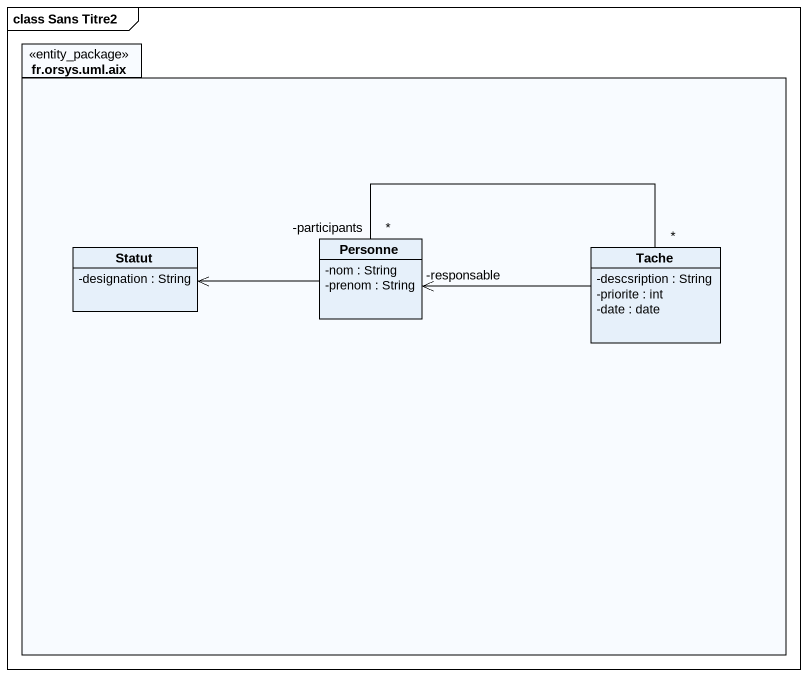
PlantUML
@startuml
mainframe class Sans Titre2
hide circle
hide empty members
skinparam classAttributeIconSize 0
package "fr.orsys.uml.aix" as fr_orsys_uml_aix <<entity_package>> {
  class Statut {
    -designation : String
  }
  class Personne {
    -nom : String
    -prenom : String
  }
  class Tache {
    -descsription : String
    -priorite : int
    -date : date
  }
}
Personne -left-> Statut
Tache -left-> "-responsable" Personne
Tache "*" -left- "*\n-participants" Personne
@enduml
